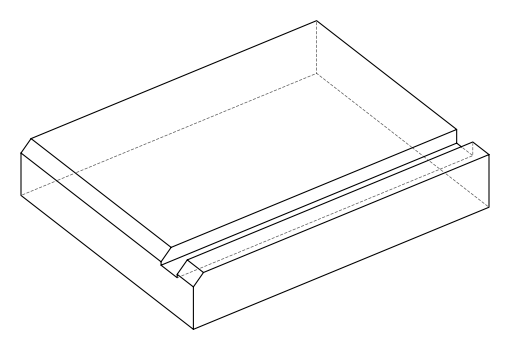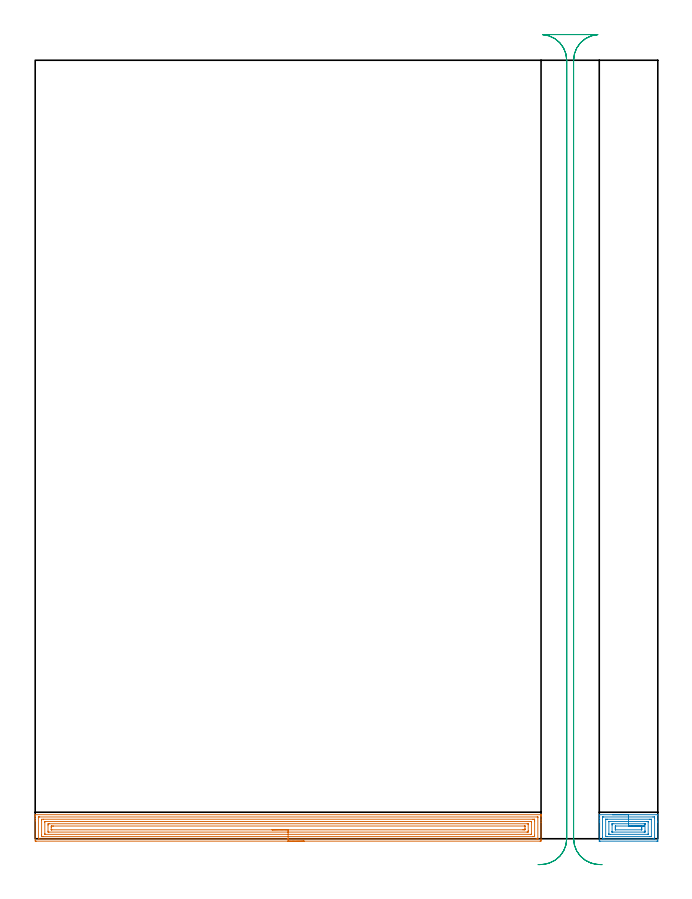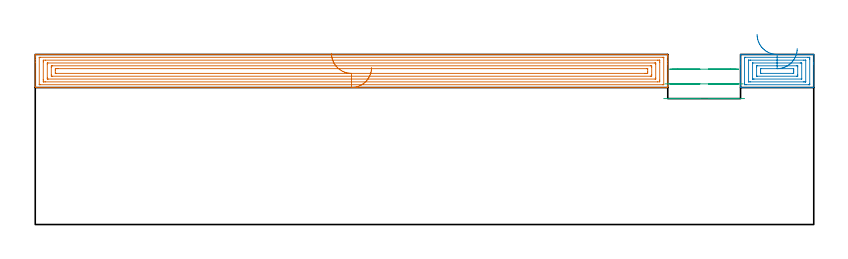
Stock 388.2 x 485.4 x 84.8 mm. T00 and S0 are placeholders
(PLAN: 3 operations, 1 tool changes, 24.2 min)
(1 AREA_MILL | FG_CHAMFER_SURFACE | UGT0205_001 | 15.47 min | 43940 mm3)
(2 AREA_MILL_1 | FG_CHAMFER_SURFACE_1 | UGT0205_001 | 2.08 min | 5989 mm3)
(3 MILL_RECTANGULAR_SLOT | SLOT_RECTANGULAR | UGT0201_004 | Follow Part, ap 8, ae 75% | 6.68 min | 385607 mm3)
(TOOL UGT0205_001 | Chamfer Mill 20 x 3 x 45 deg. | D20 FL50 Z2)
(TOOL UGT0201_004 | End Mill 32 mm | D32 FL53 Z6)
(OP 1 AREA_MILL)
G17 G21 G94 G90
T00 M6
G54
G17 G0 G90 X167.7 Y-1.5 S1061 M3
G43 Z94.8 H0
Z78.3
G94 G1 X167.662 Z77.428 F250.
X167.548 Z76.564
X167.359 Z75.712
X167.097 Z74.88
X166.763 Z74.074
X166.36 Z73.3
X165.892 Z72.564
X165.36 Z71.872
X164.771 Z71.229
X164.128 Z70.64
X163.436 Z70.109
X162.7 Z69.64
X161.926 Z69.237
X161.12 Z68.903
X160.288 Z68.641
X159.437 Z68.452
X158.572 Z68.338
X157.7 Z68.3
X0.607
X0.233 Y-1.497 Z68.301
X0.01 Y-1.493 Z68.305
X0. Y-1.13 Z68.667
Y11.128 Z80.923
Y12.564 Z82.36
Y13.755 Z83.549
Y14.386 Z84.185
Y14.734 Z84.533
X0.002 Y14.868 Z84.661
X0.01 Y14.997 Z84.788
X0.161 Y15. Z84.8
X315.239
X315.39 Y14.997 Z84.788
X315.398 Y14.868 Z84.661
X315.4 Y14.734 Z84.533
Y14.385 Z84.185
Y13.755 Z83.549
Y11.688 Z81.486
Y10.252 Z80.048
Y-0.535 Z69.262
X315.396 Y-1.13 Z68.667
X315.39 Y-1.493 Z68.305
X315.167 Y-1.497 Z68.301
X314.793 Y-1.5 Z68.3
X157.7
Y-0.086 Z69.714
X2.392 Y-0.085 Z69.715
X2.219
X2.047 Y-0.081 Z69.719
X2.012 Y-0.079 Z69.721
X2.006 Y-0.056 Z69.744
X2.003 Y-0.028 Z69.772
X2. Y0.13 Z69.93
X2.001 Y13.392 Z83.192
X2.004 Y13.495 Z83.295
X2.01 Y13.562 Z83.362
X2.017 Y13.579 Z83.379
X2.033 Y13.581 Z83.381
X2.392 Y13.585 Z83.385
X2.565 Y13.586 Z83.386
X313.008 Y13.585 Z83.385
X313.181
X313.353 Y13.581 Z83.381
X313.388 Y13.579 Z83.379
X313.394 Y13.556 Z83.356
X313.397 Y13.528 Z83.328
X313.4 Y13.37 Z83.17
X313.399 Y0.108 Z69.908
X313.396 Y0.005 Z69.805
X313.39 Y-0.062 Z69.738
X313.383 Y-0.079 Z69.721
X313.367 Y-0.081 Z69.719
X313.008 Y-0.085 Z69.715
X312.835 Y-0.086 Z69.714
X157.7
Y1.328 Z71.128
X5.07 Y1.329 Z71.129
X4.347 Y1.33 Z71.13
X4.177 Y1.332 Z71.132
X4.016 Y1.335 Z71.135
X4.008 Y1.496 Z71.296
X4.002 Y1.668 Z71.468
X4. Y2.372 Z72.172
Y2.546 Z72.346
X4.001 Y11.301 Z81.101
X4.01 Y12.004 Z81.804
X4.013 Y12.164 Z81.964
X5.07 Y12.171 Z81.971
X310.33
X311.053 Y12.17 Z81.97
X311.223 Y12.168 Z81.968
X311.384 Y12.165 Z81.965
X311.392 Y12.004 Z81.804
X311.398 Y11.832 Z81.632
X311.4 Y11.128 Z80.928
Y10.954 Z80.754
X311.399 Y2.199 Z71.999
X311.39 Y1.496 Z71.296
X311.387 Y1.336 Z71.136
X310.33 Y1.329 Z71.129
X157.7 Y1.328 Z71.128
Y2.743 Z72.543
X6.477
X6.132 Y2.744 Z72.544
X6.072 Y2.746 Z72.546
X6.015 Y2.749 Z72.549
X6.01 Y2.833 Z72.633
X6. Y3.211 Z73.011
Y3.248 Z73.048
Y10.252 Z80.052
X6.003 Y10.672 Z80.472
X6.006 Y10.724 Z80.524
X6.009 Y10.745 Z80.545
X6.034 Y10.75 Z80.55
X6.169 Y10.754 Z80.554
X6.341 Y10.757 Z80.557
X308.923
X309.268 Y10.756 Z80.556
X309.329 Y10.754 Z80.554
X309.386 Y10.751 Z80.551
X309.39 Y10.667 Z80.467
X309.4 Y10.29 Z80.09
Y10.252 Z80.052
Y3.248 Z73.048
X309.397 Y2.828 Z72.628
X309.394 Y2.776 Z72.576
X309.391 Y2.755 Z72.555
X309.367 Y2.75 Z72.55
X309.231 Y2.746 Z72.546
X309.059 Y2.743 Z72.543
X157.7
Y4.157 Z73.957
X8.606
X8.205 Y4.161 Z73.961
X8.014 Y4.164 Z73.964
X8.01 Y4.274 Z74.074
X8.001 Y4.75 Z74.55
Y8.501 Z78.301
X8.003 Y9.126 Z78.926
X8.01 Y9.332 Z79.132
X8.211 Y9.336 Z79.136
X8.64 Y9.343 Z79.143
X8.675
X306.794
X307.195 Y9.339 Z79.139
X307.386 Y9.336 Z79.136
X307.39 Y9.226 Z79.026
X307.399 Y8.75 Z78.55
X307.4 Y4.999 Z74.799
X307.397 Y4.374 Z74.174
X307.39 Y4.168 Z73.968
X307.189 Y4.164 Z73.964
X306.76 Y4.157 Z73.957
X306.725
X157.7
Y5.571 Z75.371
X10.425 Y5.572 Z75.372
X10.116 Y5.574 Z75.374
X10.029 Y5.576 Z75.376
X10.011 Y5.578 Z75.378
X10.008 Y5.59 Z75.39
X10.004 Y5.624 Z75.424
X10.001 Y5.735 Z75.535
Y7.167 Z76.967
X10.006 Y7.626 Z77.426
X10.01 Y7.834 Z77.634
X10.022 Y7.922 Z77.722
X10.121 Y7.925 Z77.725
X10.425 Y7.927 Z77.727
X11.009 Y7.929 Z77.729
X11.318
X304.975 Y7.928 Z77.728
X305.284 Y7.926 Z77.726
X305.371 Y7.924 Z77.724
X305.389 Y7.922 Z77.722
X305.392 Y7.91 Z77.71
X305.396 Y7.876 Z77.676
X305.399 Y7.765 Z77.565
Y6.333 Z76.133
X305.394 Y5.874 Z75.674
X305.39 Y5.666 Z75.466
X305.378 Y5.578 Z75.378
X305.28 Y5.575 Z75.375
X304.975 Y5.573 Z75.373
X304.391 Y5.571 Z75.371
X304.082
X157.7
X156.828 Z75.409
X155.964 Z75.523
X155.112 Z75.712
X154.28 Z75.974
X153.474 Z76.308
X152.7 Z76.711
X151.964 Z77.18
X151.272 Z77.711
X150.629 Z78.3
X150.04 Z78.943
X149.509 Z79.635
X149.04 Z80.371
X148.637 Z81.145
X148.303 Z81.951
X148.041 Z82.783
X147.852 Z83.635
X147.738 Z84.5
X147.7 Z85.371
G0 Z94.8
M5
M2
(OP 2 AREA_MILL_1)
G17 G21 G94 G90
T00 M6
G54
G17 G0 G90 X359.95 Y15. S1061 M3
G43 Z94.8 H0
G94 G1 X359.988 Z93.928 F250.
X360.102 Z93.063
X360.291 Z92.212
X360.553 Z91.38
X360.887 Z90.574
X361.29 Z89.8
X361.758 Z89.064
X362.29 Z88.372
X362.879 Z87.729
X363.522 Z87.139
X364.214 Z86.608
X364.95 Z86.14
X365.724 Z85.737
X366.53 Z85.403
X367.362 Z85.141
X368.213 Z84.952
X369.078 Z84.838
X369.95 Z84.8
X388.122
X388.19 Y14.996 Z84.79
X388.2 Y14.87 Z84.668
Y10.974 Z80.772
Y10.252 Z80.046
Y-1.491 Z68.305
X388.197 Y-1.496 Z68.3
X388.193 Y-1.498 Z68.298
X387.679 Y-1.5 Z68.3
X352.221
X351.707 Y-1.498 Z68.298
X351.703 Y-1.496 Z68.3
X351.7 Y-1.491 Z68.305
Y10.252 Z80.046
Y10.974 Z80.772
Y11.128 Z80.926
Y12.879 Z82.676
Y14.871 Z84.669
X351.71 Y14.996 Z84.79
X351.778 Y15. Z84.8
X369.95
Y13.586 Z83.386
X385.191
X385.906 Y13.584 Z83.384
X386.081 Y13.582 Z83.382
X386.185 Y13.579 Z83.379
X386.19 Y13.546 Z83.346
X386.197 Y13.467 Z83.267
X386.2 Y12.879 Z82.679
Y12.589 Z82.389
Y0.331 Z70.131
X386.195 Y0.04 Z69.84
X386.191 Y-0.043 Z69.757
X386.187 Y-0.08 Z69.72
X386.173 Y-0.081 Z69.719
X386.085 Y-0.083 Z69.717
X385.906 Y-0.085 Z69.715
X385.735 Y-0.086 Z69.714
X354.709
X353.994 Y-0.084 Z69.716
X353.819 Y-0.082 Z69.718
X353.715 Y-0.079 Z69.721
X353.71 Y-0.046 Z69.754
X353.703 Y0.033 Z69.833
X353.7 Y0.621 Z70.421
Y0.911 Z70.711
Y13.169 Z82.969
X353.705 Y13.46 Z83.26
X353.709 Y13.543 Z83.343
X353.713 Y13.58 Z83.38
X353.727 Y13.581 Z83.381
X353.815 Y13.583 Z83.383
X353.994 Y13.585 Z83.385
X354.165 Y13.586 Z83.386
X369.95
Y12.171 Z81.971
X383.247
X383.965 Y12.17 Z81.97
X384.133 Y12.167 Z81.967
X384.18 Y12.165 Z81.965
X384.192 Y12.069 Z81.869
X384.197 Y12.004 Z81.804
X384.2 Y11.938 Z81.738
X384.199 Y1.431 Z71.231
X384.192 Y1.365 Z71.165
X384.187 Y1.334 Z71.134
X384.174 Y1.333 Z71.133
X384.133 Y1.331 Z71.131
X383.416 Y1.329 Z71.129
X383.247 Y1.328 Z71.128
X356.653 Y1.329 Z71.129
X355.935 Y1.33 Z71.13
X355.767 Y1.333 Z71.133
X355.72 Y1.335 Z71.135
X355.708 Y1.431 Z71.231
X355.702 Y1.496 Z71.296
X355.7 Y1.562 Z71.362
X355.701 Y12.069 Z81.869
X355.708 Y12.135 Z81.935
X355.713 Y12.166 Z81.966
X355.726 Y12.167 Z81.967
X355.767 Y12.169 Z81.969
X356.484 Y12.171 Z81.971
X356.653
X369.95
Y10.757 Z80.557
X381.474
X381.852 Y10.755 Z80.555
X382.131 Y10.75 Z80.55
X382.19 Y10.747 Z80.547
X382.194 Y10.639 Z80.439
X382.199 Y10.411 Z80.211
Y2.889 Z72.689
X382.198 Y2.799 Z72.599
X382.194 Y2.755 Z72.555
X382.191 Y2.749 Z72.549
X382.184 Y2.747 Z72.547
X382.155 Y2.745 Z72.545
X381.984 Y2.743 Z72.543
X358.426
X358.048 Y2.745 Z72.545
X357.769 Y2.75 Z72.55
X357.71 Y2.753 Z72.553
X357.706 Y2.861 Z72.661
X357.701 Y3.089 Z72.889
Y10.611 Z80.411
X357.702 Y10.701 Z80.501
X357.706 Y10.745 Z80.545
X357.709 Y10.751 Z80.551
X357.716 Y10.753 Z80.553
X357.745 Y10.755 Z80.555
X357.916 Y10.757 Z80.557
X369.95
Y9.343 Z79.143
X379.735
X380.121 Y9.341 Z79.141
X380.169 Y9.339 Z79.139
X380.186 Y9.337 Z79.137
X380.19 Y9.325 Z79.125
X380.196 Y9.267 Z79.067
X380.198 Y9.212 Z79.012
X380.2 Y8.884 Z78.684
Y4.999 Z74.799
Y4.506 Z74.306
X380.197 Y4.341 Z74.141
X380.193 Y4.21 Z74.01
X380.19 Y4.172 Z73.972
X380.176 Y4.164 Z73.964
X379.667 Y4.157 Z73.957
X360.165
X359.779 Y4.159 Z73.959
X359.731 Y4.161 Z73.961
X359.714 Y4.163 Z73.963
X359.71 Y4.175 Z73.975
X359.704 Y4.233 Z74.033
X359.702 Y4.288 Z74.088
X359.7 Y4.616 Z74.416
Y8.501 Z78.301
Y8.994 Z78.794
X359.703 Y9.159 Z78.959
X359.707 Y9.29 Z79.09
X359.71 Y9.328 Z79.128
X359.724 Y9.336 Z79.136
X360.233 Y9.343 Z79.143
X369.95
Y7.929 Z77.729
X378.03 Y7.928 Z77.728
X378.112 Y7.927 Z77.727
X378.166 Y7.925 Z77.725
X378.189 Y7.922 Z77.722
X378.191 Y7.894 Z77.694
X378.197 Y7.626 Z77.426
X378.2 Y7.357 Z77.157
Y6.75 Z76.55
Y6.481 Z76.281
X378.197 Y5.874 Z75.674
X378.193 Y5.612 Z75.412
X378.187 Y5.578 Z75.378
X378.157 Y5.576 Z75.376
X378.081 Y5.573 Z75.373
X377.928 Y5.572 Z75.372
X361.87
X361.788 Y5.573 Z75.373
X361.734 Y5.575 Z75.375
X361.711 Y5.578 Z75.378
X361.709 Y5.606 Z75.406
X361.703 Y5.874 Z75.674
X361.7 Y6.143 Z75.943
Y6.75 Z76.55
Y7.019 Z76.819
X361.703 Y7.626 Z77.426
X361.707 Y7.888 Z77.688
X361.713 Y7.922 Z77.722
X361.743 Y7.924 Z77.724
X361.819 Y7.927 Z77.727
X361.972 Y7.928 Z77.728
X369.95 Y7.929 Z77.729
X370.822 Z77.767
X371.686 Z77.881
X372.538 Z78.07
X373.37 Z78.332
X374.176 Z78.666
X374.95 Z79.069
X375.686 Z79.537
X376.378 Z80.068
X377.021 Z80.658
X377.61 Z81.301
X378.141 Z81.993
X378.61 Z82.729
X379.013 Z83.503
X379.347 Z84.309
X379.609 Z85.141
X379.798 Z85.992
X379.912 Z86.857
X379.95 Z87.729
G0 Z94.8
M5
M2
(OP 3 MILL_RECTANGULAR_SLOT)
G17 G21 G94 G90
T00 M6
G54
G17 G0 G90 X349.512 Y-16.131 S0 M3
G43 Z94.8 H0
Z77.467
G94 G1 X346.665 Y-15.187 F250.
G2 X335.7 Y0. R16. F500.
G1 Y485.4
G2 X350.721 Y501.37 R16.
G1 Y501.4
X316.379
Y501.37
G2 X331.4 Y485.4 R16.
G1 Y0.
G2 X320.439 Y-15.186 R16.
G1 X317.591 Y-16.131 F250.
G0 X353.012 Y-16.226 Z70.133
G1 X350.029 Y-15.912
G2 X335.7 Y0. R16. F500.
G1 Y485.4
G2 X350.721 Y501.37 R16.
G1 Y501.4
X316.379
Y501.37
G2 X331.4 Y485.4 R16.
G1 Y0.
G2 X317.047 Y-15.915 R16.
G1 X314.063 Y-16.224 F250.
G0 X353.715 Y-16.154 Z62.8
G1 X350.721 Y-15.97
G2 X335.7 Y0. R16. F500.
G1 Y485.4
G2 X350.721 Y501.37 R16.
G1 Y501.4
X316.379
Y501.37
G2 X331.4 Y485.4 R16.
G1 Y0.
G2 X316.379 Y-15.97 R16.
G1 X313.385 Y-16.154 F250.
G0 Z94.8
M5
M2
